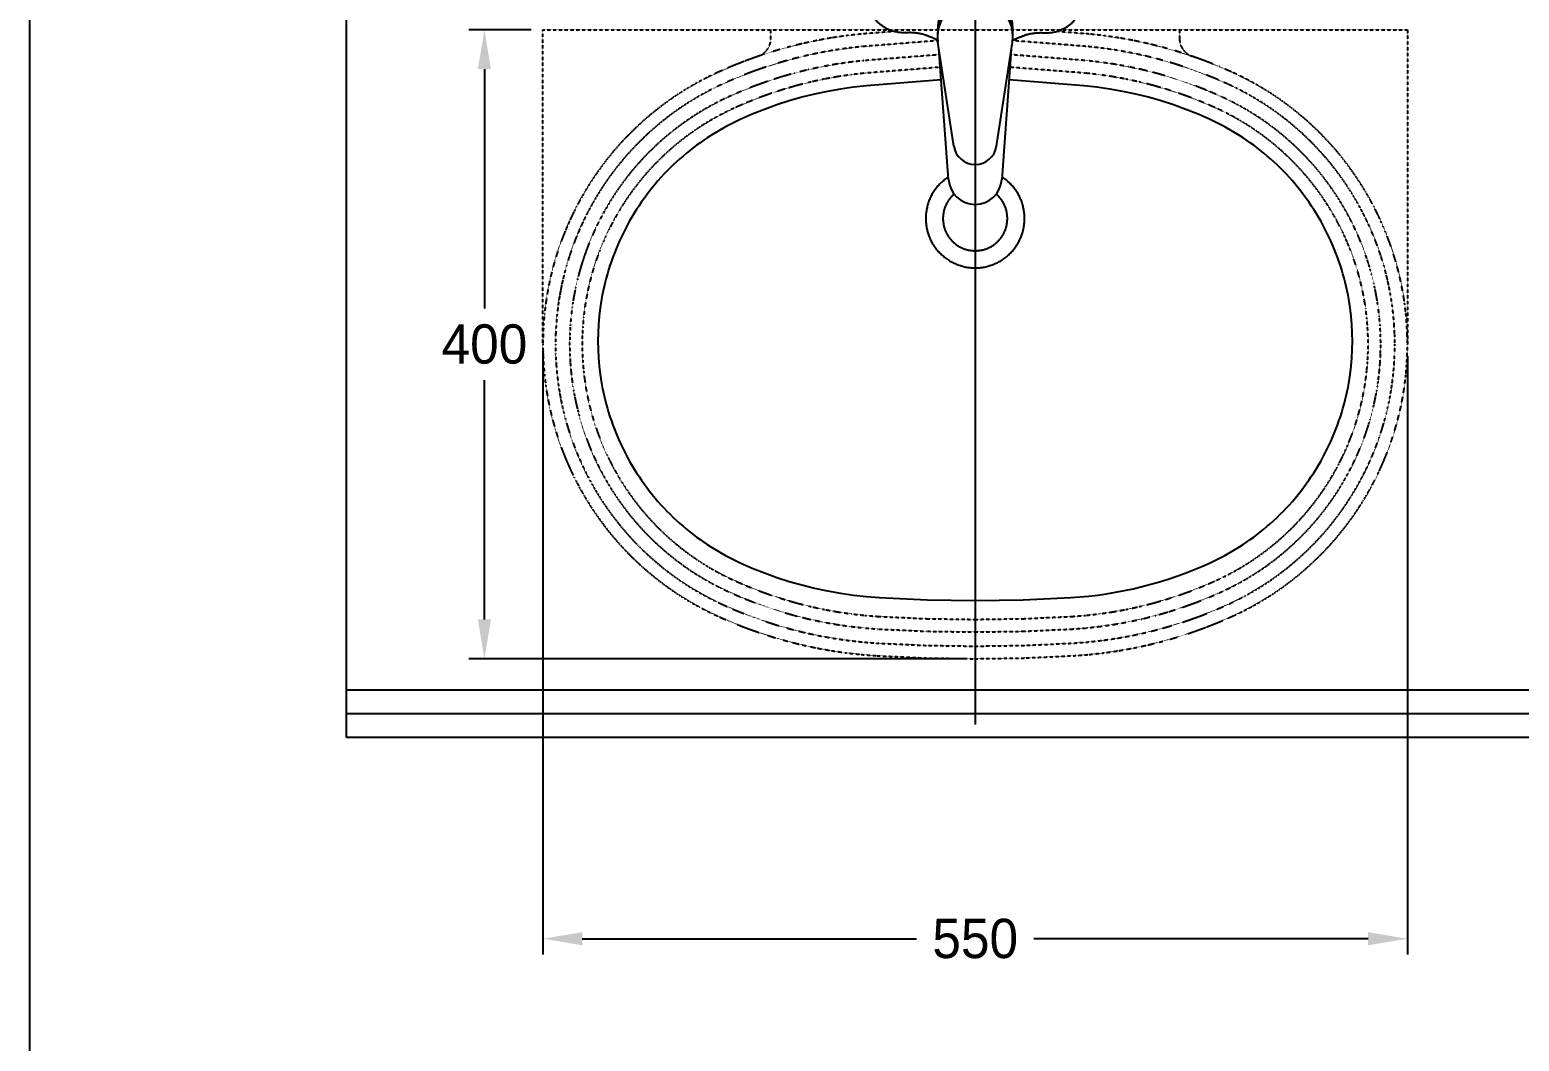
# Model space of a CAD drawing. Header units: millimetres. Extents: x 0 to 4460, y -80 to 3036.
# Drawn here: x 2300 to 3248, y 1160 to 1803 of the extents above; entities that cross this region are included whole.
import ezdxf
from ezdxf.lldxf.tags import DXFTag

# ---------------------------------------------------------------- set-up
doc = ezdxf.new("R2010")
doc.units = ezdxf.units.MM
doc.header["$LTSCALE"] = 0.5
doc.header["$MEASUREMENT"] = 0
doc.linetypes.add('DASHED2', pattern=[0.375, 0.25, -0.125])
for name, color, linetype in [('내부선 및 부속', 4, 'Continuous'), ('도각라인', 7, 'Continuous'), ('외형선', 3, 'Continuous'), ('점선', 6, 'DASHED2'), ('중심선', 1, 'DASHED'), ('치수선', 7, 'Continuous')]:
    doc.layers.add(name, color=color, linetype=linetype)
doc.styles.add('____', font='')
doc.styles.get('____').set_extended_font_data('굴림')
tags = doc.linetypes.add('DASHDOT', pattern=[70, 31, -13, 13, -13]).pattern_tags.tags
tags[10:11] = [DXFTag(74, 4), DXFTag(75, 0), DXFTag(340, '0'), DXFTag(46, 0.0), DXFTag(50, 0.0), DXFTag(44, 0.0), DXFTag(45, 0.0)]
tags[8:9] = [DXFTag(74, 4), DXFTag(75, 0), DXFTag(340, '0'), DXFTag(46, 0.0), DXFTag(50, 0.0), DXFTag(44, 0.0), DXFTag(45, 0.0)]
tags[6:7] = [DXFTag(74, 4), DXFTag(75, 0), DXFTag(340, '0'), DXFTag(46, 0.0), DXFTag(50, 0.0), DXFTag(44, 0.0), DXFTag(45, 0.0)]
tags[4:5] = [DXFTag(74, 4), DXFTag(75, 0), DXFTag(340, '0'), DXFTag(46, 0.0), DXFTag(50, 0.0), DXFTag(44, 0.0), DXFTag(45, 0.0)]
tags = doc.linetypes.add('DASHED', pattern=[25.72, 12.86, -12.86]).pattern_tags.tags
tags[6:7] = [DXFTag(74, 4), DXFTag(75, 0), DXFTag(340, '0'), DXFTag(46, 0.0), DXFTag(50, 0.0), DXFTag(44, 0.0), DXFTag(45, 0.0)]
tags[4:5] = [DXFTag(74, 4), DXFTag(75, 0), DXFTag(340, '0'), DXFTag(46, 0.0), DXFTag(50, 0.0), DXFTag(44, 0.0), DXFTag(45, 0.0)]
doc.dimstyles.new('MSADIM', dxfattribs={"dimtxt": 35, "dimasz": 25, "dimexe": 10, "dimexo": 7.5, "dimgap": 0.09, "dimtad": 0, "dimtoh": 1, "dimdec": 0, "dimzin": 1, "dimdsep": 46, "dimtxsty": '____', "dimcen": 11.25, "dimadec": 0, "dimazin": 0, "dimtfac": 1, "dimtdec": 4, "dimtix": 1, "dimtmove": 0, "dimatfit": 3, "dimfxl": 1, "dimtolj": 1, "dimtzin": 1, "dimarcsym": 0})

# ---------------------------------------------------------------- blocks, each defined once
blk = doc.blocks.new('*D27')
at = {"layer": '치수선', "color": 0, "linetype": 'Continuous', "lineweight": -2, "transparency": 16777216}
for p, q in [((2626.47, 1599), (2626.47, 1215.22)), ((3176.42, 1595.78), (3176.42, 1215.22)), ((2651.47, 1225.22), (2864.08, 1225.22)), ((3151.42, 1225.22), (2938.81, 1225.22))]:
    blk.add_line(p, q, dxfattribs=at)
at = {"layer": '치수선', "color": 0, "linetype": 'Continuous', "transparency": 16777216}
for points in [[(2651.47, 1229.38), (2651.47, 1221.05), (2626.47, 1225.22)], [(3151.42, 1229.38), (3151.42, 1221.05), (3176.42, 1225.22)]]:
    blk.add_solid(points, dxfattribs=at)
at = {"layer": '치수선', "color": 0, "linetype": 'Continuous', "transparency": 16777216, "insert": (2901.45, 1225.22), "char_height": 25, "attachment_point": 5, "style": '____'}
blk.add_mtext('\\A1;550', dxfattribs=at)
blk = doc.blocks.new('*D28')
at = {"layer": '치수선', "color": 0, "linetype": 'Continuous', "lineweight": -2, "transparency": 16777216}
for p, q in [((2618.92, 1803.28), (2579.22, 1803.28)), ((2589.22, 1778.28), (2589.22, 1626.11)), ((2589.22, 1428.28), (2589.22, 1580.44)), ((2893.92, 1403.28), (2579.22, 1403.28))]:
    blk.add_line(p, q, dxfattribs=at)
at = {"layer": '치수선', "color": 0, "linetype": 'Continuous', "transparency": 16777216}
for points in [[(2585.05, 1778.28), (2593.39, 1778.28), (2589.22, 1803.28)], [(2585.05, 1428.28), (2593.39, 1428.28), (2589.22, 1403.28)]]:
    blk.add_solid(points, dxfattribs=at)
at = {"layer": '치수선', "color": 0, "linetype": 'Continuous', "transparency": 16777216, "insert": (2589.22, 1603.28), "char_height": 25, "attachment_point": 5, "style": '____'}
blk.add_mtext('\\A1;400', dxfattribs=at)

msp = doc.modelspace()

# ---------------------------------------------------------------- linework, layer by layer
at = {"layer": '내부선 및 부속', "linetype": 'Continuous'}
for points in [[(2887.83, 1729.37), (2877.75, 1795.33)], [(2884.5, 1708.13), (2878.35, 1791.4)], [(2915.01, 1729.37), (2925.08, 1795.33)], [(2924.38, 1790.69), (2918.33, 1708.13)], [(2884.39, 1709.7), (2884.34, 1709.67), (2883.74, 1709.27), (2883.15, 1708.86), (2882.57, 1708.44), (2881.99, 1707.99), (2881.43, 1707.54), (2880.87, 1707.07), (2880.32, 1706.58), (2879.78, 1706.08), (2879.25, 1705.57), (2878.74, 1705.04), (2878.23, 1704.5), (2877.74, 1703.95), (2877.26, 1703.39), (2876.79, 1702.81), (2876.33, 1702.23), (2875.89, 1701.63), (2875.47, 1701.02), (2875.05, 1700.4), (2874.66, 1699.77), (2874.27, 1699.13), (2873.91, 1698.49), (2873.56, 1697.84), (2873.22, 1697.18), (2872.9, 1696.51), (2872.6, 1695.84), (2872.31, 1695.16), (2872.04, 1694.47), (2871.79, 1693.79), (2871.55, 1693.1), (2871.34, 1692.4), (2871.13, 1691.71), (2870.95, 1691.01), (2870.78, 1690.31), (2870.63, 1689.61), (2870.49, 1688.91), (2870.37, 1688.21), (2870.27, 1687.51), (2870.18, 1686.81), (2870.11, 1686.12), (2870.06, 1685.43), (2870.02, 1684.74), (2869.99, 1684.05), (2869.98, 1683.37), (2869.99, 1682.69), (2870.01, 1682.02), (2870.04, 1681.36), (2870.09, 1680.69), (2870.15, 1680.04), (2870.22, 1679.39), (2870.31, 1678.74), (2870.41, 1678.09), (2870.53, 1677.44), (2870.66, 1676.79), (2870.8, 1676.13), (2870.97, 1675.47), (2871.14, 1674.81), (2871.33, 1674.16), (2871.54, 1673.5), (2871.77, 1672.84), (2872, 1672.18), (2872.26, 1671.53), (2872.53, 1670.88), (2872.82, 1670.23), (2873.12, 1669.58), (2873.44, 1668.94), (2873.78, 1668.31), (2874.13, 1667.67), (2874.49, 1667.05), (2874.88, 1666.43), (2875.28, 1665.82), (2875.69, 1665.21), (2876.12, 1664.62), (2876.56, 1664.03), (2877.02, 1663.45), (2877.49, 1662.88), (2877.98, 1662.33), (2878.48, 1661.78), (2878.99, 1661.24), (2879.52, 1660.72), (2880.06, 1660.21), (2880.61, 1659.71), (2881.18, 1659.23), (2881.75, 1658.75), (2882.33, 1658.3), (2882.93, 1657.85), (2883.53, 1657.42), (2884.15, 1657.01), (2884.77, 1656.61), (2885.4, 1656.23), (2886.04, 1655.86), (2886.68, 1655.51), (2887.33, 1655.17), (2887.99, 1654.85), (2888.65, 1654.55), (2889.32, 1654.26), (2889.99, 1653.99), (2890.66, 1653.74), (2891.34, 1653.5), (2892.01, 1653.28), (2892.69, 1653.08), (2893.37, 1652.89), (2894.06, 1652.71), (2894.74, 1652.56), (2895.42, 1652.42), (2896.09, 1652.29), (2896.77, 1652.19), (2897.45, 1652.09), (2898.12, 1652.01), (2898.79, 1651.95), (2899.46, 1651.9), (2900.12, 1651.87), (2900.77, 1651.85), (2901.43, 1651.84), (2902.08, 1651.85), (2902.74, 1651.87), (2903.4, 1651.9), (2904.07, 1651.95), (2904.74, 1652.02), (2905.41, 1652.09), (2906.08, 1652.19), (2906.76, 1652.3), (2907.44, 1652.42), (2908.12, 1652.56), (2908.8, 1652.72), (2909.48, 1652.89), (2910.16, 1653.08), (2910.84, 1653.29), (2911.52, 1653.51), (2912.19, 1653.74), (2912.87, 1654), (2913.54, 1654.27), (2914.2, 1654.56), (2914.86, 1654.86), (2915.52, 1655.18), (2916.17, 1655.52), (2916.81, 1655.87), (2917.45, 1656.24), (2918.08, 1656.62), (2918.7, 1657.02), (2919.32, 1657.43), (2919.92, 1657.86), (2920.52, 1658.31), (2921.1, 1658.77), (2921.68, 1659.24), (2922.24, 1659.72), (2922.79, 1660.22), (2923.33, 1660.73), (2923.86, 1661.26), (2924.37, 1661.79), (2924.87, 1662.34), (2925.36, 1662.9), (2925.83, 1663.47), (2926.29, 1664.05), (2926.73, 1664.63), (2927.16, 1665.23), (2927.57, 1665.83), (2927.97, 1666.45), (2928.35, 1667.07), (2928.72, 1667.69), (2929.07, 1668.32), (2929.4, 1668.96), (2929.72, 1669.6), (2930.03, 1670.25), (2930.31, 1670.89), (2930.58, 1671.55), (2930.84, 1672.2), (2931.08, 1672.86), (2931.3, 1673.52), (2931.51, 1674.17), (2931.7, 1674.83), (2931.88, 1675.49), (2932.04, 1676.15), (2932.18, 1676.8), (2932.31, 1677.46), (2932.43, 1678.11), (2932.53, 1678.76), (2932.62, 1679.41), (2932.69, 1680.06), (2932.75, 1680.71), (2932.8, 1681.37), (2932.83, 1682.04), (2932.85, 1682.71), (2932.85, 1683.39), (2932.84, 1684.07), (2932.82, 1684.76), (2932.78, 1685.45), (2932.72, 1686.14), (2932.65, 1686.83), (2932.57, 1687.53), (2932.46, 1688.23), (2932.34, 1688.93), (2932.21, 1689.63), (2932.05, 1690.33), (2931.88, 1691.03), (2931.7, 1691.73), (2931.5, 1692.42), (2931.28, 1693.11), (2931.04, 1693.81), (2930.79, 1694.49), (2930.52, 1695.18), (2930.23, 1695.85), (2929.93, 1696.53), (2929.61, 1697.19), (2929.27, 1697.85), (2928.92, 1698.51), (2928.55, 1699.15), (2928.17, 1699.79), (2927.77, 1700.42), (2927.36, 1701.03), (2926.93, 1701.64), (2926.49, 1702.24), (2926.04, 1702.83), (2925.57, 1703.4), (2925.09, 1703.97), (2924.59, 1704.52), (2924.09, 1705.06), (2923.57, 1705.58), (2923.04, 1706.1), (2922.5, 1706.6), (2921.95, 1707.08), (2921.39, 1707.55), (2920.83, 1708.01), (2920.25, 1708.45), (2919.67, 1708.87), (2919.08, 1709.28), (2918.48, 1709.68), (2918.45, 1709.7)], [(2888.02, 1698.79), (2887.69, 1698.5), (2887.3, 1698.14), (2886.92, 1697.77), (2886.55, 1697.39), (2886.19, 1697), (2885.84, 1696.6), (2885.5, 1696.2), (2885.17, 1695.78), (2884.86, 1695.36), (2884.55, 1694.93), (2884.26, 1694.49), (2883.98, 1694.05), (2883.71, 1693.6), (2883.45, 1693.15), (2883.21, 1692.69), (2882.98, 1692.23), (2882.76, 1691.76), (2882.55, 1691.29), (2882.36, 1690.82), (2882.18, 1690.35), (2882.01, 1689.87), (2881.85, 1689.4), (2881.71, 1688.92), (2881.58, 1688.44), (2881.46, 1687.96), (2881.35, 1687.48), (2881.26, 1687.01), (2881.18, 1686.53), (2881.11, 1686.06), (2881.05, 1685.59), (2881, 1685.12), (2880.96, 1684.65), (2880.94, 1684.19), (2880.92, 1683.73), (2880.92, 1683.28), (2880.92, 1682.82), (2880.94, 1682.36), (2880.96, 1681.9), (2881, 1681.43), (2881.05, 1680.97), (2881.11, 1680.5), (2881.18, 1680.02), (2881.26, 1679.55), (2881.35, 1679.07), (2881.46, 1678.59), (2881.58, 1678.11), (2881.71, 1677.64), (2881.85, 1677.16), (2882.01, 1676.68), (2882.18, 1676.21), (2882.36, 1675.73), (2882.55, 1675.26), (2882.76, 1674.79), (2882.98, 1674.32), (2883.21, 1673.86), (2883.45, 1673.4), (2883.71, 1672.95), (2883.98, 1672.5), (2884.26, 1672.06), (2884.55, 1671.62), (2884.86, 1671.19), (2885.17, 1670.77), (2885.5, 1670.36), (2885.84, 1669.95), (2886.19, 1669.55), (2886.55, 1669.16), (2886.92, 1668.78), (2887.3, 1668.41), (2887.69, 1668.05), (2888.09, 1667.7), (2888.5, 1667.36), (2888.91, 1667.03), (2889.33, 1666.72), (2889.76, 1666.41), (2890.2, 1666.12), (2890.64, 1665.84), (2891.09, 1665.57), (2891.54, 1665.31), (2892, 1665.07), (2892.47, 1664.84), (2892.93, 1664.62), (2893.4, 1664.41), (2893.87, 1664.22), (2894.35, 1664.04), (2894.82, 1663.87), (2895.3, 1663.71), (2895.78, 1663.57), (2896.26, 1663.44), (2896.73, 1663.32), (2897.21, 1663.21), (2897.69, 1663.12), (2898.16, 1663.04), (2898.64, 1662.97), (2899.11, 1662.91), (2899.58, 1662.86), (2900.04, 1662.82), (2900.5, 1662.8), (2900.96, 1662.78), (2901.42, 1662.78), (2901.87, 1662.78), (2902.33, 1662.8), (2902.79, 1662.82), (2903.26, 1662.86), (2903.73, 1662.91), (2904.2, 1662.97), (2904.67, 1663.04), (2905.15, 1663.12), (2905.63, 1663.21), (2906.1, 1663.32), (2906.58, 1663.44), (2907.06, 1663.57), (2907.54, 1663.71), (2908.01, 1663.87), (2908.49, 1664.04), (2908.96, 1664.22), (2909.44, 1664.41), (2909.91, 1664.62), (2910.37, 1664.84), (2910.83, 1665.07), (2911.29, 1665.31), (2911.75, 1665.57), (2912.19, 1665.84), (2912.64, 1666.12), (2913.07, 1666.41), (2913.5, 1666.72), (2913.92, 1667.03), (2914.34, 1667.36), (2914.75, 1667.7), (2915.14, 1668.05), (2915.53, 1668.41), (2915.91, 1668.78), (2916.28, 1669.16), (2916.64, 1669.55), (2916.99, 1669.95), (2917.33, 1670.36), (2917.66, 1670.77), (2917.98, 1671.19), (2918.28, 1671.62), (2918.58, 1672.06), (2918.86, 1672.5), (2919.13, 1672.95), (2919.38, 1673.4), (2919.63, 1673.86), (2919.86, 1674.32), (2920.08, 1674.79), (2920.29, 1675.26), (2920.48, 1675.73), (2920.66, 1676.21), (2920.83, 1676.68), (2920.98, 1677.16), (2921.13, 1677.64), (2921.26, 1678.11), (2921.38, 1678.59), (2921.48, 1679.07), (2921.58, 1679.55), (2921.66, 1680.02), (2921.73, 1680.5), (2921.79, 1680.97), (2921.84, 1681.43), (2921.87, 1681.9), (2921.9, 1682.36), (2921.91, 1682.82), (2921.92, 1683.28)], [(2921.92, 1683.28), (2921.91, 1683.73), (2921.9, 1684.19), (2921.87, 1684.65), (2921.84, 1685.12), (2921.79, 1685.59), (2921.73, 1686.06), (2921.66, 1686.53), (2921.58, 1687.01), (2921.48, 1687.48), (2921.38, 1687.96), (2921.26, 1688.44), (2921.13, 1688.92), (2920.98, 1689.4), (2920.83, 1689.87), (2920.66, 1690.35), (2920.48, 1690.82), (2920.29, 1691.29), (2920.08, 1691.76), (2919.86, 1692.23), (2919.63, 1692.69), (2919.38, 1693.15), (2919.13, 1693.6), (2918.86, 1694.05), (2918.58, 1694.49), (2918.28, 1694.93), (2917.98, 1695.36), (2917.66, 1695.78), (2917.33, 1696.2), (2916.99, 1696.6), (2916.64, 1697), (2916.28, 1697.39), (2915.91, 1697.77), (2915.53, 1698.14), (2915.14, 1698.5), (2914.82, 1698.79)]]:
    msp.add_lwpolyline(points, dxfattribs=at)
for centre, radius, start, end in [((2901.42, 1804.12), 23.94, 0, 182.99729), ((2901.42, 1801.61), 23.94, 356.8027, 183.1973), ((2901.42, 1798.94), 23.94, 351.31483, 188.68517), ((2901.42, 1731.39), 13.74, 188.46154, 351.53846), ((2901.42, 1709.16), 16.95, 183.48996, 356.51004)]:
    msp.add_arc(centre, radius, start, end, dxfattribs=at)
for points in [[(2856.45, 1801.45), (2841.82, 1800.83), (2834.41, 1814.66), (2831.37, 1819.4), (2831.45, 1825.67)], [(2946.39, 1801.45), (2961.02, 1800.83), (2968.43, 1814.66), (2971.47, 1819.4), (2971.39, 1825.67)]]:
    msp.add_rational_spline(points, [1, 0.775275130784, 0.895394481921, 0.931831650403, 1], degree=2, knots=[0, 0, 0, 30.130179, 30.130179, 39.269908, 39.269908, 39.269908], dxfattribs=at)
for points in [[(2858.72, 1801.45), (2857.58, 1801.45), (2856.45, 1801.45)], [(2944.12, 1801.45), (2945.25, 1801.45), (2946.39, 1801.45)]]:
    msp.add_open_spline(points, degree=2, dxfattribs=at)
for points, weights in [([(2870.32, 1799.7), (2864.83, 1801.68), (2858.72, 1801.45)], [1, 0.933773440227, 1]), ([(2932.51, 1799.7), (2938.01, 1801.68), (2944.12, 1801.45)], [1, 0.933773440227, 1]), ([(2877.59, 1796.6), (2875.53, 1797.78), (2870.32, 1799.7)], [1, 0.958237368704, 1]), ([(2925.24, 1796.6), (2927.31, 1797.78), (2932.51, 1799.7)], [1, 0.958237368704, 1])]:
    msp.add_rational_spline(points, weights, degree=2, dxfattribs=at)
at = {"layer": '도각라인', "color": 7}
msp.add_line((2300, 0), (2300, 3036), dxfattribs=at)
at = {"layer": '외형선', "linetype": 'Continuous'}
for points in [[(2501.42, 1353.28), (2501.42, 1943.28)], [(2879.82, 1771.48), (2832.22, 1767.75), (2823.93, 1766.82), (2815.67, 1765.62), (2807.46, 1764.13), (2799.3, 1762.38), (2791.2, 1760.36), (2783.18, 1758.06), (2775.23, 1755.5), (2767.38, 1752.67), (2759.62, 1749.59), (2751.98, 1746.25)], [(3050.86, 1746.25), (3043.21, 1749.59), (3035.46, 1752.67), (3027.6, 1755.5), (3019.66, 1758.06), (3011.64, 1760.36), (3003.54, 1762.38), (2995.38, 1764.13), (2987.17, 1765.62), (2978.91, 1766.82), (2970.61, 1767.75), (2922.97, 1771.49)], [(2751.98, 1746.25), (2747.23, 1743.98), (2742.52, 1741.53), (2737.85, 1738.89), (2733.24, 1736.07), (2730.96, 1734.59), (2728.7, 1733.07), (2726.46, 1731.5), (2724.24, 1729.89), (2722.04, 1728.23), (2719.86, 1726.53), (2717.71, 1724.78), (2715.58, 1722.99), (2713.48, 1721.16), (2711.41, 1719.28), (2709.36, 1717.37), (2707.35, 1715.41), (2705.37, 1713.41), (2703.43, 1711.38), (2701.51, 1709.3), (2699.63, 1707.19), (2697.79, 1705.04), (2695.99, 1702.86), (2694.22, 1700.64), (2692.5, 1698.38), (2690.81, 1696.1), (2689.17, 1693.78), (2687.57, 1691.43), (2686.01, 1689.05), (2684.49, 1686.65), (2683.02, 1684.21), (2681.6, 1681.75), (2680.22, 1679.27), (2678.89, 1676.76), (2677.6, 1674.23), (2676.37, 1671.69), (2675.18, 1669.12), (2674.04, 1666.53), (2672.94, 1663.93), (2671.9, 1661.31), (2670.91, 1658.68), (2669.97, 1656.04), (2669.07, 1653.38), (2668.23, 1650.72), (2667.44, 1648.05), (2666.69, 1645.37), (2666, 1642.68), (2665.36, 1640), (2664.76, 1637.31), (2664.22, 1634.61), (2663.73, 1631.92), (2663.28, 1629.23), (2662.88, 1626.54), (2662.24, 1621.18), (2661.78, 1615.84), (2661.51, 1610.54), (2661.42, 1605.28), (2661.51, 1600.02), (2661.78, 1594.71), (2662.24, 1589.37), (2662.88, 1584.01), (2663.28, 1581.32), (2663.73, 1578.63), (2664.22, 1575.94), (2664.76, 1573.25), (2665.36, 1570.56), (2666, 1567.87), (2666.69, 1565.18), (2667.44, 1562.51), (2668.23, 1559.83), (2669.07, 1557.17), (2669.97, 1554.52), (2670.91, 1551.87), (2671.9, 1549.24), (2672.94, 1546.62), (2674.04, 1544.02), (2675.18, 1541.44), (2676.37, 1538.87), (2677.6, 1536.32), (2678.89, 1533.79), (2680.22, 1531.28), (2681.6, 1528.8), (2683.02, 1526.34), (2684.49, 1523.91), (2686.01, 1521.5), (2687.57, 1519.12), (2689.17, 1516.77), (2690.81, 1514.46), (2692.5, 1512.17), (2694.22, 1509.92), (2695.99, 1507.7), (2697.79, 1505.51), (2699.63, 1503.36), (2701.51, 1501.25), (2703.43, 1499.18), (2705.37, 1497.14), (2707.35, 1495.14), (2709.36, 1493.19), (2711.41, 1491.27), (2713.48, 1489.4), (2715.58, 1487.56), (2717.71, 1485.77), (2719.86, 1484.03), (2722.04, 1482.33), (2724.24, 1480.67), (2726.46, 1479.05), (2728.7, 1477.48), (2730.96, 1475.96), (2733.24, 1474.48), (2737.85, 1471.66), (2742.52, 1469.03), (2747.23, 1466.58), (2751.98, 1464.31)], [(3050.86, 1464.31), (3055.61, 1466.58), (3060.32, 1469.03), (3064.98, 1471.66), (3069.59, 1474.48), (3071.87, 1475.96), (3074.13, 1477.48), (3076.38, 1479.05), (3078.6, 1480.67), (3080.8, 1482.33), (3082.98, 1484.03), (3085.13, 1485.77), (3087.26, 1487.56), (3089.36, 1489.4), (3091.43, 1491.27), (3093.47, 1493.19), (3095.48, 1495.14), (3097.46, 1497.14), (3099.41, 1499.18), (3101.32, 1501.25), (3103.2, 1503.36), (3105.04, 1505.51), (3106.85, 1507.7), (3108.61, 1509.92), (3110.34, 1512.17), (3112.02, 1514.46), (3113.67, 1516.77), (3115.27, 1519.12), (3116.83, 1521.5), (3118.34, 1523.91), (3119.81, 1526.34), (3121.24, 1528.8), (3122.62, 1531.28), (3123.95, 1533.79), (3125.23, 1536.32), (3126.47, 1538.87), (3127.66, 1541.44), (3128.8, 1544.02), (3129.89, 1546.62), (3130.93, 1549.24), (3131.93, 1551.87), (3132.87, 1554.52), (3133.76, 1557.17), (3134.61, 1559.83), (3135.4, 1562.51), (3136.14, 1565.18), (3136.84, 1567.87), (3137.48, 1570.56), (3138.07, 1573.25), (3138.62, 1575.94), (3139.11, 1578.63), (3139.56, 1581.32), (3139.95, 1584.01), (3140.6, 1589.37), (3141.06, 1594.71), (3141.33, 1600.02), (3141.42, 1605.28), (3141.33, 1610.54), (3141.06, 1615.84), (3140.6, 1621.18), (3139.95, 1626.54), (3139.56, 1629.23), (3139.11, 1631.92), (3138.62, 1634.61), (3138.07, 1637.31), (3137.48, 1640), (3136.84, 1642.68), (3136.14, 1645.37), (3135.4, 1648.05), (3134.61, 1650.72), (3133.76, 1653.38), (3132.87, 1656.04), (3131.93, 1658.68), (3130.93, 1661.31), (3129.89, 1663.93), (3128.8, 1666.53), (3127.66, 1669.12), (3126.47, 1671.69), (3125.23, 1674.23), (3123.95, 1676.76), (3122.62, 1679.27), (3121.24, 1681.75), (3119.81, 1684.21), (3118.34, 1686.65), (3116.83, 1689.05), (3115.27, 1691.43), (3113.67, 1693.78), (3112.02, 1696.1), (3110.34, 1698.38), (3108.61, 1700.64), (3106.85, 1702.86), (3105.04, 1705.04), (3103.2, 1707.19), (3101.32, 1709.3), (3099.41, 1711.38), (3097.46, 1713.41), (3095.48, 1715.41), (3093.47, 1717.37), (3091.43, 1719.28), (3089.36, 1721.16), (3087.26, 1722.99), (3085.13, 1724.78), (3082.98, 1726.53), (3080.8, 1728.23), (3078.6, 1729.89), (3076.38, 1731.5), (3074.13, 1733.07), (3071.87, 1734.59), (3069.59, 1736.07), (3064.98, 1738.89), (3060.32, 1741.53), (3055.61, 1743.98), (3050.86, 1746.25)], [(2751.98, 1464.31), (2759.62, 1460.97), (2767.38, 1457.88), (2775.23, 1455.05), (2783.18, 1452.49), (2791.2, 1450.2), (2799.3, 1448.17), (2807.46, 1446.42), (2815.67, 1444.94), (2823.93, 1443.73), (2832.22, 1442.8), (2840.54, 1442.15)], [(2962.29, 1442.15), (2967.99, 1442.57), (2973.69, 1443.11), (2979.38, 1443.79), (2985.06, 1444.6), (2990.73, 1445.54), (2996.37, 1446.62), (3002, 1447.82), (3007.6, 1449.15), (3013.16, 1450.61), (3018.69, 1452.2), (3024.18, 1453.91), (3029.62, 1455.75), (3035.02, 1457.71), (3040.36, 1459.79), (3045.64, 1461.99), (3050.86, 1464.31)], [(2840.54, 1442.15), (2870.97, 1440.75), (2901.42, 1440.28), (2931.87, 1440.75), (2962.29, 1442.15)], [(4051.42, 1383.28), (2501.42, 1383.28)], [(4051.42, 1368.28), (2501.42, 1368.28)], [(4051.42, 1353.28), (2501.42, 1353.28)]]:
    msp.add_lwpolyline(points, dxfattribs=at)
at = {"layer": '점선'}
for points in [[(2626.42, 1603.28), (2626.42, 1803.28)], [(2626.42, 1803.28), (3176.42, 1803.28)], [(2849.78, 1802.23), (2828.9, 1800.59), (2819.45, 1799.53), (2810.03, 1798.16), (2800.67, 1796.47), (2791.37, 1794.47), (2782.14, 1792.16), (2772.99, 1789.55), (2763.94, 1786.63), (2754.98, 1783.41), (2746.14, 1779.89), (2737.43, 1776.08)], [(2771.42, 1797.76), (2771.42, 1803.28)], [(3065.41, 1776.08), (3056.69, 1779.89), (3047.85, 1783.41), (3038.9, 1786.63), (3029.84, 1789.55), (3020.7, 1792.16), (3011.47, 1794.47), (3002.17, 1796.47), (2992.8, 1798.16), (2983.39, 1799.53), (2973.93, 1800.59), (2953.06, 1802.23)], [(3031.42, 1803.28), (3031.42, 1797.76)], [(3176.42, 1803.28), (3176.42, 1603.28)], [(2877.61, 1796.39), (2829.66, 1792.63), (2820.47, 1791.6), (2811.32, 1790.26), (2802.22, 1788.62), (2793.18, 1786.68), (2784.21, 1784.43), (2775.32, 1781.89), (2766.52, 1779.05), (2757.82, 1775.92), (2749.22, 1772.51), (2740.75, 1768.8)], [(2763.32, 1786.41), (2763.52, 1786.49), (2763.73, 1786.56), (2763.93, 1786.65), (2764.14, 1786.73), (2764.34, 1786.82), (2764.55, 1786.91), (2764.75, 1787.01), (2764.95, 1787.12), (2765.15, 1787.22), (2765.35, 1787.33), (2765.55, 1787.45), (2765.75, 1787.57), (2765.94, 1787.69), (2766.14, 1787.82), (2766.33, 1787.95), (2766.52, 1788.09), (2766.71, 1788.23), (2766.89, 1788.38), (2767.08, 1788.52), (2767.26, 1788.68), (2767.43, 1788.83), (2767.61, 1788.99), (2767.78, 1789.16), (2767.95, 1789.33), (2768.12, 1789.5), (2768.28, 1789.67), (2768.44, 1789.85), (2768.6, 1790.03), (2768.75, 1790.22), (2768.9, 1790.41), (2769.04, 1790.6), (2769.19, 1790.79), (2769.32, 1790.99), (2769.46, 1791.19), (2769.59, 1791.39), (2769.71, 1791.59), (2769.83, 1791.8), (2769.95, 1792.01), (2770.06, 1792.22), (2770.17, 1792.43), (2770.27, 1792.65), (2770.37, 1792.87), (2770.47, 1793.08), (2770.56, 1793.3), (2770.64, 1793.52), (2770.73, 1793.74), (2770.8, 1793.97), (2770.87, 1794.19), (2770.94, 1794.41), (2771, 1794.64), (2771.06, 1794.86), (2771.12, 1795.09), (2771.17, 1795.31), (2771.21, 1795.54), (2771.25, 1795.76), (2771.29, 1795.99), (2771.32, 1796.21), (2771.34, 1796.44), (2771.37, 1796.66), (2771.39, 1796.88), (2771.4, 1797.1), (2771.41, 1797.33), (2771.42, 1797.54), (2771.42, 1797.76)], [(3062.09, 1768.8), (3053.61, 1772.51), (3045.02, 1775.92), (3036.32, 1779.05), (3027.52, 1781.89), (3018.63, 1784.43), (3009.66, 1786.68), (3000.61, 1788.62), (2991.51, 1790.26), (2982.36, 1791.6), (2973.17, 1792.63), (2925.22, 1796.39)], [(3031.42, 1797.76), (3031.42, 1797.54), (3031.43, 1797.33), (3031.44, 1797.1), (3031.45, 1796.88), (3031.47, 1796.66), (3031.49, 1796.44), (3031.52, 1796.21), (3031.55, 1795.99), (3031.59, 1795.76), (3031.63, 1795.54), (3031.67, 1795.31), (3031.72, 1795.09), (3031.77, 1794.86), (3031.83, 1794.64), (3031.9, 1794.41), (3031.96, 1794.19), (3032.03, 1793.97), (3032.11, 1793.74), (3032.19, 1793.52), (3032.28, 1793.3), (3032.37, 1793.08), (3032.46, 1792.87), (3032.56, 1792.65), (3032.67, 1792.43), (3032.77, 1792.22), (3032.89, 1792.01), (3033, 1791.8), (3033.13, 1791.59), (3033.25, 1791.39), (3033.38, 1791.19), (3033.51, 1790.99), (3033.65, 1790.79), (3033.79, 1790.6), (3033.94, 1790.41), (3034.09, 1790.22), (3034.24, 1790.03), (3034.4, 1789.85), (3034.56, 1789.67), (3034.72, 1789.5), (3034.89, 1789.33), (3035.05, 1789.16), (3035.23, 1788.99), (3035.4, 1788.83), (3035.58, 1788.68), (3035.76, 1788.52), (3035.94, 1788.38), (3036.13, 1788.23), (3036.32, 1788.09), (3036.51, 1787.95), (3036.7, 1787.82), (3036.89, 1787.69), (3037.09, 1787.57), (3037.28, 1787.45), (3037.48, 1787.33), (3037.68, 1787.22), (3037.88, 1787.12), (3038.09, 1787.01), (3038.29, 1786.91), (3038.49, 1786.82), (3038.7, 1786.73), (3038.9, 1786.65), (3039.11, 1786.56), (3039.31, 1786.49), (3039.52, 1786.41)], [(2878.64, 1787.44), (2830.52, 1783.67), (2821.62, 1782.67), (2812.77, 1781.38), (2803.97, 1779.79), (2795.22, 1777.91), (2786.54, 1775.74), (2777.94, 1773.28), (2769.42, 1770.54), (2761, 1767.51), (2752.69, 1764.2), (2744.49, 1760.62)], [(3058.34, 1760.62), (3050.15, 1764.2), (3041.83, 1767.51), (3033.41, 1770.54), (3024.9, 1773.28), (3016.3, 1775.74), (3007.62, 1777.91), (2998.87, 1779.79), (2990.07, 1781.38), (2981.21, 1782.67), (2972.32, 1783.67), (2924.14, 1787.45)], [(2737.43, 1776.08), (2731.61, 1773.3), (2725.83, 1770.29), (2720.11, 1767.06), (2714.46, 1763.61), (2711.67, 1761.79), (2708.9, 1759.93), (2706.15, 1758), (2703.42, 1756.02), (2700.72, 1753.99), (2698.06, 1751.91), (2695.42, 1749.76), (2692.81, 1747.57), (2690.23, 1745.33), (2687.69, 1743.03), (2685.19, 1740.68), (2682.72, 1738.28), (2680.3, 1735.83), (2677.91, 1733.34), (2675.57, 1730.79), (2673.26, 1728.2), (2671.01, 1725.57), (2668.8, 1722.89), (2666.63, 1720.17), (2664.52, 1717.41), (2662.45, 1714.6), (2660.44, 1711.76), (2658.47, 1708.88), (2656.56, 1705.97), (2654.7, 1703.02), (2652.9, 1700.04), (2651.16, 1697.02), (2649.47, 1693.98), (2647.83, 1690.91), (2646.26, 1687.81), (2644.74, 1684.68), (2643.28, 1681.53), (2641.88, 1678.36), (2640.55, 1675.17), (2639.27, 1671.97), (2638.05, 1668.74), (2636.9, 1665.5), (2635.8, 1662.25), (2634.77, 1658.98), (2633.8, 1655.71), (2632.88, 1652.42), (2632.03, 1649.13), (2631.25, 1645.84), (2630.52, 1642.54), (2629.85, 1639.24), (2629.25, 1635.94), (2628.7, 1632.64), (2628.22, 1629.35), (2627.42, 1622.77), (2626.86, 1616.23), (2626.53, 1609.73), (2626.42, 1603.28), (2626.53, 1596.83), (2626.86, 1590.33), (2627.42, 1583.78), (2628.22, 1577.21), (2628.7, 1573.91), (2629.25, 1570.61), (2629.85, 1567.31), (2630.52, 1564.02), (2631.25, 1560.72), (2632.03, 1557.42), (2632.88, 1554.13), (2633.8, 1550.85), (2634.77, 1547.57), (2635.8, 1544.31), (2636.9, 1541.05), (2638.05, 1537.81), (2639.27, 1534.59), (2640.55, 1531.38), (2641.88, 1528.19), (2643.28, 1525.02), (2644.74, 1521.87), (2646.26, 1518.75), (2647.83, 1515.65), (2649.47, 1512.58), (2651.16, 1509.53), (2652.9, 1506.52), (2654.7, 1503.53), (2656.56, 1500.58), (2658.47, 1497.67), (2660.44, 1494.79), (2662.45, 1491.95), (2664.52, 1489.15), (2666.63, 1486.38), (2668.8, 1483.66), (2671.01, 1480.98), (2673.26, 1478.35), (2675.57, 1475.76), (2677.91, 1473.22), (2680.3, 1470.72), (2682.72, 1468.27), (2685.19, 1465.87), (2687.69, 1463.53), (2690.23, 1461.23), (2692.81, 1458.98), (2695.42, 1456.79), (2698.06, 1454.65), (2700.72, 1452.56), (2703.42, 1450.53), (2706.15, 1448.55), (2708.9, 1446.63), (2711.67, 1444.76), (2714.46, 1442.95), (2720.11, 1439.49), (2725.83, 1436.26), (2731.61, 1433.26), (2737.43, 1430.48)], [(2879.23, 1779.47), (2831.27, 1775.71), (2822.65, 1774.74), (2814.06, 1773.49), (2805.52, 1771.95), (2797.03, 1770.12), (2788.61, 1768.01), (2780.27, 1765.63), (2772, 1762.96), (2763.84, 1760.03), (2755.77, 1756.82), (2747.82, 1753.34)], [(3055.02, 1753.34), (3047.06, 1756.82), (3039, 1760.03), (3030.83, 1762.96), (3022.57, 1765.63), (3014.23, 1768.01), (3005.81, 1770.12), (2997.32, 1771.95), (2988.78, 1773.49), (2980.19, 1774.74), (2971.56, 1775.71), (2923.55, 1779.47)], [(3065.41, 1430.48), (3071.23, 1433.26), (3077.01, 1436.26), (3082.72, 1439.49), (3088.37, 1442.95), (3091.17, 1444.76), (3093.94, 1446.63), (3096.69, 1448.55), (3099.41, 1450.53), (3102.11, 1452.56), (3104.78, 1454.65), (3107.42, 1456.79), (3110.03, 1458.98), (3112.6, 1461.23), (3115.14, 1463.53), (3117.65, 1465.87), (3120.11, 1468.27), (3122.54, 1470.72), (3124.93, 1473.22), (3127.27, 1475.76), (3129.57, 1478.35), (3131.83, 1480.98), (3134.04, 1483.66), (3136.2, 1486.38), (3138.32, 1489.15), (3140.39, 1491.95), (3142.4, 1494.79), (3144.36, 1497.67), (3146.28, 1500.58), (3148.13, 1503.53), (3149.93, 1506.52), (3151.68, 1509.53), (3153.37, 1512.58), (3155, 1515.65), (3156.58, 1518.75), (3158.1, 1521.87), (3159.55, 1525.02), (3160.95, 1528.19), (3162.29, 1531.38), (3163.57, 1534.59), (3164.78, 1537.81), (3165.94, 1541.05), (3167.04, 1544.31), (3168.07, 1547.57), (3169.04, 1550.85), (3169.95, 1554.13), (3170.8, 1557.42), (3171.59, 1560.72), (3172.32, 1564.02), (3172.98, 1567.31), (3173.59, 1570.61), (3174.14, 1573.91), (3174.62, 1577.21), (3175.42, 1583.78), (3175.98, 1590.33), (3176.31, 1596.83), (3176.42, 1603.28), (3176.31, 1609.73), (3175.98, 1616.23), (3175.42, 1622.77), (3174.62, 1629.35), (3174.14, 1632.64), (3173.59, 1635.94), (3172.98, 1639.24), (3172.32, 1642.54), (3171.59, 1645.84), (3170.8, 1649.13), (3169.95, 1652.42), (3169.04, 1655.71), (3168.07, 1658.98), (3167.04, 1662.25), (3165.94, 1665.5), (3164.78, 1668.74), (3163.57, 1671.97), (3162.29, 1675.17), (3160.95, 1678.36), (3159.55, 1681.53), (3158.1, 1684.68), (3156.58, 1687.81), (3155, 1690.91), (3153.37, 1693.98), (3151.68, 1697.02), (3149.93, 1700.04), (3148.13, 1703.02), (3146.28, 1705.97), (3144.36, 1708.88), (3142.4, 1711.76), (3140.39, 1714.6), (3138.32, 1717.41), (3136.2, 1720.17), (3134.04, 1722.89), (3131.83, 1725.57), (3129.57, 1728.2), (3127.27, 1730.79), (3124.93, 1733.34), (3122.54, 1735.83), (3120.11, 1738.28), (3117.65, 1740.68), (3115.14, 1743.03), (3112.6, 1745.33), (3110.03, 1747.57), (3107.42, 1749.76), (3104.78, 1751.91), (3102.11, 1753.99), (3099.41, 1756.02), (3096.69, 1758), (3093.94, 1759.93), (3091.17, 1761.79), (3088.37, 1763.61), (3082.72, 1767.06), (3077.01, 1770.29), (3071.23, 1773.3), (3065.41, 1776.08)], [(2740.75, 1768.8), (2735.18, 1766.14), (2729.65, 1763.26), (2724.17, 1760.16), (2718.76, 1756.85), (2716.08, 1755.12), (2713.42, 1753.33), (2710.79, 1751.49), (2708.18, 1749.59), (2705.6, 1747.65), (2703.04, 1745.65), (2700.51, 1743.6), (2698.01, 1741.5), (2695.55, 1739.34), (2693.11, 1737.14), (2690.72, 1734.89), (2688.35, 1732.6), (2686.03, 1730.25), (2683.74, 1727.86), (2681.5, 1725.42), (2679.29, 1722.94), (2677.13, 1720.42), (2675.01, 1717.85), (2672.94, 1715.25), (2670.91, 1712.6), (2668.93, 1709.92), (2667, 1707.2), (2665.12, 1704.44), (2663.29, 1701.65), (2661.51, 1698.82), (2659.79, 1695.96), (2658.11, 1693.08), (2656.49, 1690.16), (2654.93, 1687.22), (2653.42, 1684.25), (2651.97, 1681.25), (2650.57, 1678.24), (2649.23, 1675.2), (2647.95, 1672.15), (2646.73, 1669.07), (2645.56, 1665.98), (2644.45, 1662.88), (2643.41, 1659.76), (2642.42, 1656.64), (2641.48, 1653.5), (2640.61, 1650.35), (2639.8, 1647.2), (2639.04, 1644.04), (2638.35, 1640.89), (2637.71, 1637.72), (2637.13, 1634.56), (2636.6, 1631.4), (2636.14, 1628.25), (2635.38, 1621.95), (2634.84, 1615.68), (2634.52, 1609.45), (2634.42, 1603.28), (2634.52, 1597.1), (2634.84, 1590.87), (2635.38, 1584.6), (2636.14, 1578.31), (2636.6, 1575.15), (2637.13, 1571.99), (2637.71, 1568.83), (2638.35, 1565.67), (2639.04, 1562.51), (2639.8, 1559.35), (2640.61, 1556.2), (2641.48, 1553.06), (2642.42, 1549.92), (2643.41, 1546.79), (2644.45, 1543.67), (2645.56, 1540.57), (2646.73, 1537.48), (2647.95, 1534.41), (2649.23, 1531.35), (2650.57, 1528.32), (2651.97, 1525.3), (2653.42, 1522.31), (2654.93, 1519.34), (2656.49, 1516.39), (2658.11, 1513.48), (2659.79, 1510.59), (2661.51, 1507.73), (2663.29, 1504.91), (2665.12, 1502.12), (2667, 1499.36), (2668.93, 1496.64), (2670.91, 1493.95), (2672.94, 1491.31), (2675.01, 1488.7), (2677.13, 1486.13), (2679.29, 1483.61), (2681.5, 1481.13), (2683.74, 1478.69), (2686.03, 1476.3), (2688.35, 1473.96), (2690.72, 1471.66), (2693.11, 1469.41), (2695.55, 1467.21), (2698.01, 1465.06), (2700.51, 1462.96), (2703.04, 1460.91), (2705.6, 1458.91), (2708.18, 1456.96), (2710.79, 1455.07), (2713.42, 1453.22), (2716.08, 1451.43), (2718.76, 1449.7), (2724.17, 1446.39), (2729.65, 1443.29), (2735.18, 1440.42), (2740.75, 1437.75)], [(3062.09, 1437.75), (3067.66, 1440.42), (3073.19, 1443.29), (3078.67, 1446.39), (3084.08, 1449.7), (3086.76, 1451.43), (3089.41, 1453.22), (3092.05, 1455.07), (3094.66, 1456.96), (3097.24, 1458.91), (3099.8, 1460.91), (3102.32, 1462.96), (3104.82, 1465.06), (3107.29, 1467.21), (3109.72, 1469.41), (3112.12, 1471.66), (3114.48, 1473.96), (3116.81, 1476.3), (3119.09, 1478.69), (3121.34, 1481.13), (3123.54, 1483.61), (3125.71, 1486.13), (3127.82, 1488.7), (3129.9, 1491.31), (3131.92, 1493.95), (3133.9, 1496.64), (3135.83, 1499.36), (3137.71, 1502.12), (3139.54, 1504.91), (3141.32, 1507.73), (3143.05, 1510.59), (3144.72, 1513.48), (3146.34, 1516.39), (3147.91, 1519.34), (3149.41, 1522.31), (3150.87, 1525.3), (3152.26, 1528.32), (3153.6, 1531.35), (3154.88, 1534.41), (3156.11, 1537.48), (3157.27, 1540.57), (3158.38, 1543.67), (3159.43, 1546.79), (3160.42, 1549.92), (3161.35, 1553.06), (3162.22, 1556.2), (3163.04, 1559.35), (3163.79, 1562.51), (3164.49, 1565.67), (3165.13, 1568.83), (3165.71, 1571.99), (3166.23, 1575.15), (3166.7, 1578.31), (3167.46, 1584.6), (3167.99, 1590.87), (3168.31, 1597.1), (3168.42, 1603.28), (3168.31, 1609.45), (3167.99, 1615.68), (3167.46, 1621.95), (3166.7, 1628.25), (3166.23, 1631.4), (3165.71, 1634.56), (3165.13, 1637.72), (3164.49, 1640.89), (3163.79, 1644.04), (3163.04, 1647.2), (3162.22, 1650.35), (3161.35, 1653.5), (3160.42, 1656.64), (3159.43, 1659.76), (3158.38, 1662.88), (3157.27, 1665.98), (3156.11, 1669.07), (3154.88, 1672.15), (3153.6, 1675.2), (3152.26, 1678.24), (3150.87, 1681.25), (3149.41, 1684.25), (3147.91, 1687.22), (3146.34, 1690.16), (3144.72, 1693.08), (3143.05, 1695.96), (3141.32, 1698.82), (3139.54, 1701.65), (3137.71, 1704.44), (3135.83, 1707.2), (3133.9, 1709.92), (3131.92, 1712.6), (3129.9, 1715.25), (3127.82, 1717.85), (3125.71, 1720.42), (3123.54, 1722.94), (3121.34, 1725.42), (3119.09, 1727.86), (3116.81, 1730.25), (3114.48, 1732.6), (3112.12, 1734.89), (3109.72, 1737.14), (3107.29, 1739.34), (3104.82, 1741.5), (3102.32, 1743.6), (3099.8, 1745.65), (3097.24, 1747.65), (3094.66, 1749.59), (3092.05, 1751.49), (3089.41, 1753.33), (3086.76, 1755.12), (3084.08, 1756.85), (3078.67, 1760.16), (3073.19, 1763.26), (3067.66, 1766.14), (3062.09, 1768.8)], [(2744.49, 1760.62), (2739.19, 1758.08), (2733.94, 1755.35), (2728.73, 1752.41), (2723.59, 1749.26), (2721.04, 1747.61), (2718.52, 1745.91), (2716.01, 1744.16), (2713.53, 1742.36), (2711.08, 1740.51), (2708.65, 1738.61), (2706.24, 1736.66), (2703.87, 1734.66), (2701.52, 1732.62), (2699.21, 1730.52), (2696.93, 1728.39), (2694.69, 1726.2), (2692.48, 1723.97), (2690.3, 1721.7), (2688.17, 1719.38), (2686.07, 1717.03), (2684.02, 1714.63), (2682, 1712.19), (2680.03, 1709.71), (2678.11, 1707.2), (2676.23, 1704.64), (2674.39, 1702.06), (2672.6, 1699.43), (2670.86, 1696.78), (2669.17, 1694.09), (2667.53, 1691.38), (2665.94, 1688.63), (2664.4, 1685.86), (2662.92, 1683.06), (2661.48, 1680.24), (2660.1, 1677.4), (2658.77, 1674.53), (2657.5, 1671.65), (2656.28, 1668.74), (2655.12, 1665.82), (2654.01, 1662.88), (2652.96, 1659.93), (2651.96, 1656.97), (2651.02, 1654), (2650.13, 1651.01), (2649.31, 1648.02), (2648.53, 1645.03), (2647.81, 1642.03), (2647.15, 1639.03), (2646.55, 1636.02), (2645.99, 1633.02), (2645.5, 1630.01), (2645.05, 1627.01), (2644.33, 1621.03), (2643.82, 1615.07), (2643.52, 1609.15), (2643.42, 1603.28), (2643.52, 1597.41), (2643.82, 1591.49), (2644.33, 1585.53), (2645.05, 1579.54), (2645.5, 1576.54), (2645.99, 1573.54), (2646.55, 1570.53), (2647.15, 1567.53), (2647.81, 1564.52), (2648.53, 1561.52), (2649.31, 1558.53), (2650.13, 1555.54), (2651.02, 1552.56), (2651.96, 1549.58), (2652.96, 1546.62), (2654.01, 1543.67), (2655.12, 1540.73), (2656.28, 1537.81), (2657.5, 1534.91), (2658.77, 1532.02), (2660.1, 1529.16), (2661.48, 1526.31), (2662.92, 1523.49), (2664.4, 1520.69), (2665.94, 1517.92), (2667.53, 1515.17), (2669.17, 1512.46), (2670.86, 1509.77), (2672.6, 1507.12), (2674.39, 1504.5), (2676.23, 1501.91), (2678.11, 1499.36), (2680.03, 1496.84), (2682, 1494.36), (2684.02, 1491.93), (2686.07, 1489.53), (2688.17, 1487.17), (2690.3, 1484.85), (2692.48, 1482.58), (2694.69, 1480.35), (2696.93, 1478.17), (2699.21, 1476.03), (2701.52, 1473.94), (2703.87, 1471.89), (2706.24, 1469.9), (2708.65, 1467.95), (2711.08, 1466.05), (2713.53, 1464.2), (2716.01, 1462.39), (2718.52, 1460.64), (2721.04, 1458.94), (2723.59, 1457.29), (2728.73, 1454.15), (2733.94, 1451.21), (2739.19, 1448.47), (2744.49, 1445.94)], [(2747.82, 1753.34), (2742.77, 1750.93), (2737.75, 1748.32), (2732.78, 1745.51), (2727.88, 1742.51), (2725.45, 1740.94), (2723.04, 1739.31), (2720.66, 1737.64), (2718.29, 1735.93), (2715.95, 1734.16), (2713.63, 1732.35), (2711.34, 1730.49), (2709.07, 1728.59), (2706.84, 1726.63), (2704.63, 1724.64), (2702.46, 1722.6), (2700.32, 1720.52), (2698.21, 1718.39), (2696.14, 1716.22), (2694.1, 1714.02), (2692.1, 1711.77), (2690.14, 1709.48), (2688.22, 1707.15), (2686.34, 1704.79), (2684.5, 1702.39), (2682.71, 1699.96), (2680.96, 1697.49), (2679.25, 1694.99), (2677.59, 1692.46), (2675.98, 1689.9), (2674.42, 1687.3), (2672.9, 1684.69), (2671.43, 1682.04), (2670.01, 1679.38), (2668.65, 1676.68), (2667.33, 1673.97), (2666.06, 1671.24), (2664.85, 1668.48), (2663.69, 1665.71), (2662.58, 1662.93), (2661.52, 1660.13), (2660.52, 1657.31), (2659.57, 1654.49), (2658.67, 1651.65), (2657.82, 1648.81), (2657.03, 1645.96), (2656.3, 1643.1), (2655.61, 1640.24), (2654.98, 1637.37), (2654.4, 1634.51), (2653.87, 1631.64), (2653.4, 1628.78), (2652.98, 1625.92), (2652.29, 1620.21), (2651.8, 1614.52), (2651.51, 1608.88), (2651.42, 1603.28), (2651.51, 1597.68), (2651.8, 1592.03), (2652.29, 1586.35), (2652.98, 1580.64), (2653.4, 1577.78), (2653.87, 1574.91), (2654.4, 1572.05), (2654.98, 1569.18), (2655.61, 1566.32), (2656.3, 1563.46), (2657.03, 1560.6), (2657.82, 1557.75), (2658.67, 1554.9), (2659.57, 1552.07), (2660.52, 1549.24), (2661.52, 1546.43), (2662.58, 1543.63), (2663.69, 1540.84), (2664.85, 1538.07), (2666.06, 1535.32), (2667.33, 1532.58), (2668.65, 1529.87), (2670.01, 1527.18), (2671.43, 1524.51), (2672.9, 1521.87), (2674.42, 1519.25), (2675.98, 1516.66), (2677.59, 1514.1), (2679.25, 1511.57), (2680.96, 1509.07), (2682.71, 1506.6), (2684.5, 1504.16), (2686.34, 1501.76), (2688.22, 1499.4), (2690.14, 1497.08), (2692.1, 1494.79), (2694.1, 1492.54), (2696.14, 1490.33), (2698.21, 1488.16), (2700.32, 1486.04), (2702.46, 1483.95), (2704.63, 1481.91), (2706.84, 1479.92), (2709.07, 1477.97), (2711.34, 1476.06), (2713.63, 1474.2), (2715.95, 1472.39), (2718.29, 1470.63), (2720.66, 1468.91), (2723.04, 1467.24), (2725.45, 1465.62), (2727.88, 1464.04), (2732.78, 1461.04), (2737.75, 1458.24), (2742.77, 1455.63), (2747.82, 1453.21)], [(3055.02, 1453.21), (3060.07, 1455.63), (3065.09, 1458.24), (3070.05, 1461.04), (3074.96, 1464.04), (3077.39, 1465.62), (3079.79, 1467.24), (3082.18, 1468.91), (3084.55, 1470.63), (3086.89, 1472.39), (3089.21, 1474.2), (3091.5, 1476.06), (3093.76, 1477.97), (3096, 1479.92), (3098.2, 1481.91), (3100.38, 1483.95), (3102.52, 1486.04), (3104.63, 1488.16), (3106.7, 1490.33), (3108.74, 1492.54), (3110.74, 1494.79), (3112.7, 1497.08), (3114.62, 1499.4), (3116.5, 1501.76), (3118.33, 1504.16), (3120.13, 1506.6), (3121.88, 1509.07), (3123.58, 1511.57), (3125.24, 1514.1), (3126.85, 1516.66), (3128.42, 1519.25), (3129.94, 1521.87), (3131.4, 1524.51), (3132.82, 1527.18), (3134.19, 1529.87), (3135.51, 1532.58), (3136.77, 1535.32), (3137.99, 1538.07), (3139.15, 1540.84), (3140.26, 1543.63), (3141.32, 1546.43), (3142.32, 1549.24), (3143.27, 1552.07), (3144.17, 1554.9), (3145.01, 1557.75), (3145.8, 1560.6), (3146.54, 1563.46), (3147.23, 1566.32), (3147.86, 1569.18), (3148.44, 1572.05), (3148.96, 1574.91), (3149.44, 1577.78), (3149.86, 1580.64), (3150.55, 1586.35), (3151.03, 1592.03), (3151.32, 1597.68), (3151.42, 1603.28), (3151.32, 1608.88), (3151.03, 1614.52), (3150.55, 1620.21), (3149.86, 1625.92), (3149.44, 1628.78), (3148.96, 1631.64), (3148.44, 1634.51), (3147.86, 1637.37), (3147.23, 1640.24), (3146.54, 1643.1), (3145.8, 1645.96), (3145.01, 1648.81), (3144.17, 1651.65), (3143.27, 1654.49), (3142.32, 1657.31), (3141.32, 1660.13), (3140.26, 1662.93), (3139.15, 1665.71), (3137.99, 1668.48), (3136.77, 1671.24), (3135.51, 1673.97), (3134.19, 1676.68), (3132.82, 1679.38), (3131.4, 1682.04), (3129.94, 1684.69), (3128.42, 1687.3), (3126.85, 1689.9), (3125.24, 1692.46), (3123.58, 1694.99), (3121.88, 1697.49), (3120.13, 1699.96), (3118.33, 1702.39), (3116.5, 1704.79), (3114.62, 1707.15), (3112.7, 1709.48), (3110.74, 1711.77), (3108.74, 1714.02), (3106.7, 1716.22), (3104.63, 1718.39), (3102.52, 1720.52), (3100.38, 1722.6), (3098.2, 1724.64), (3096, 1726.63), (3093.76, 1728.59), (3091.5, 1730.49), (3089.21, 1732.35), (3086.89, 1734.16), (3084.55, 1735.93), (3082.18, 1737.64), (3079.79, 1739.31), (3077.39, 1740.94), (3074.96, 1742.51), (3070.05, 1745.51), (3065.09, 1748.32), (3060.07, 1750.93), (3055.02, 1753.34)], [(3058.34, 1445.94), (3063.64, 1448.47), (3068.9, 1451.21), (3074.11, 1454.15), (3079.25, 1457.29), (3081.8, 1458.94), (3084.32, 1460.64), (3086.82, 1462.39), (3089.3, 1464.2), (3091.76, 1466.05), (3094.19, 1467.95), (3096.59, 1469.9), (3098.97, 1471.89), (3101.31, 1473.94), (3103.62, 1476.03), (3105.9, 1478.17), (3108.15, 1480.35), (3110.36, 1482.58), (3112.53, 1484.85), (3114.67, 1487.17), (3116.76, 1489.53), (3118.82, 1491.93), (3120.83, 1494.36), (3122.8, 1496.84), (3124.73, 1499.36), (3126.61, 1501.91), (3128.44, 1504.5), (3130.23, 1507.12), (3131.97, 1509.77), (3133.66, 1512.46), (3135.3, 1515.17), (3136.89, 1517.92), (3138.43, 1520.69), (3139.92, 1523.49), (3141.35, 1526.31), (3142.74, 1529.16), (3144.06, 1532.02), (3145.34, 1534.91), (3146.55, 1537.81), (3147.72, 1540.73), (3148.83, 1543.67), (3149.88, 1546.62), (3150.88, 1549.58), (3151.82, 1552.56), (3152.7, 1555.54), (3153.53, 1558.53), (3154.3, 1561.52), (3155.02, 1564.52), (3155.68, 1567.53), (3156.29, 1570.53), (3156.84, 1573.54), (3157.34, 1576.54), (3157.78, 1579.54), (3158.51, 1585.53), (3159.02, 1591.49), (3159.32, 1597.41), (3159.42, 1603.28), (3159.32, 1609.15), (3159.02, 1615.07), (3158.51, 1621.03), (3157.78, 1627.01), (3157.34, 1630.01), (3156.84, 1633.02), (3156.29, 1636.02), (3155.68, 1639.03), (3155.02, 1642.03), (3154.3, 1645.03), (3153.53, 1648.02), (3152.7, 1651.01), (3151.82, 1654), (3150.88, 1656.97), (3149.88, 1659.93), (3148.83, 1662.88), (3147.72, 1665.82), (3146.55, 1668.74), (3145.34, 1671.65), (3144.06, 1674.53), (3142.74, 1677.4), (3141.35, 1680.24), (3139.92, 1683.06), (3138.43, 1685.86), (3136.89, 1688.63), (3135.3, 1691.38), (3133.66, 1694.09), (3131.97, 1696.78), (3130.23, 1699.43), (3128.44, 1702.06), (3126.61, 1704.64), (3124.73, 1707.2), (3122.8, 1709.71), (3120.83, 1712.19), (3118.82, 1714.63), (3116.76, 1717.03), (3114.67, 1719.38), (3112.53, 1721.7), (3110.36, 1723.97), (3108.15, 1726.2), (3105.9, 1728.39), (3103.62, 1730.52), (3101.31, 1732.62), (3098.97, 1734.66), (3096.59, 1736.66), (3094.19, 1738.61), (3091.76, 1740.51), (3089.3, 1742.36), (3086.82, 1744.16), (3084.32, 1745.91), (3081.8, 1747.61), (3079.25, 1749.26), (3074.11, 1752.41), (3068.9, 1755.35), (3063.64, 1758.08), (3058.34, 1760.62)], [(2747.82, 1453.21), (2755.77, 1449.74), (2763.84, 1446.53), (2772, 1443.59), (2780.27, 1440.93), (2788.61, 1438.54), (2797.03, 1436.43), (2805.52, 1434.61), (2814.06, 1433.07), (2822.65, 1431.81), (2831.27, 1430.85), (2839.93, 1430.17)], [(2962.91, 1430.17), (2971.56, 1430.85), (2980.19, 1431.81), (2988.78, 1433.07), (2997.32, 1434.61), (3005.81, 1436.43), (3014.23, 1438.54), (3022.57, 1440.93), (3030.83, 1443.59), (3039, 1446.53), (3047.06, 1449.74), (3055.02, 1453.21)], [(2744.49, 1445.94), (2752.69, 1442.35), (2761, 1439.05), (2769.42, 1436.02), (2777.94, 1433.27), (2786.54, 1430.81), (2795.22, 1428.64), (2803.97, 1426.76), (2812.77, 1425.17), (2821.62, 1423.88), (2830.52, 1422.88), (2839.44, 1422.18)], [(2963.4, 1422.18), (2972.32, 1422.88), (2981.21, 1423.88), (2990.07, 1425.17), (2998.87, 1426.76), (3007.62, 1428.64), (3016.3, 1430.81), (3024.9, 1433.27), (3033.41, 1436.02), (3041.83, 1439.05), (3050.15, 1442.35), (3058.34, 1445.94)], [(2740.75, 1437.75), (2749.22, 1434.05), (2757.82, 1430.63), (2766.52, 1427.5), (2775.32, 1424.66), (2784.21, 1422.12), (2793.18, 1419.87), (2802.22, 1417.93), (2811.32, 1416.29), (2820.47, 1414.95), (2829.66, 1413.92), (2838.88, 1413.2)], [(2963.95, 1413.2), (2973.17, 1413.92), (2982.36, 1414.95), (2991.51, 1416.29), (3000.61, 1417.93), (3009.66, 1419.87), (3018.63, 1422.12), (3027.52, 1424.66), (3036.32, 1427.5), (3045.02, 1430.63), (3053.61, 1434.05), (3062.09, 1437.75)], [(2737.43, 1430.48), (2746.14, 1426.67), (2754.98, 1423.15), (2763.94, 1419.93), (2772.99, 1417.01), (2782.14, 1414.39), (2791.37, 1412.08), (2800.67, 1410.08), (2810.03, 1408.39), (2819.45, 1407.02), (2828.9, 1405.96), (2838.39, 1405.22)], [(2839.44, 1422.18), (2870.41, 1420.75), (2901.42, 1420.28), (2932.42, 1420.75), (2963.4, 1422.18)], [(2839.93, 1430.17), (2870.66, 1428.75), (2901.42, 1428.28), (2932.18, 1428.75), (2962.91, 1430.17)], [(2964.45, 1405.22), (2973.93, 1405.96), (2983.39, 1407.02), (2992.8, 1408.39), (3002.17, 1410.08), (3011.47, 1412.08), (3020.7, 1414.39), (3029.84, 1417.01), (3038.9, 1419.93), (3047.85, 1423.15), (3056.69, 1426.67), (3065.41, 1430.48)], [(2838.88, 1413.2), (2870.14, 1411.76), (2901.42, 1411.28), (2932.7, 1411.76), (2963.95, 1413.2)], [(2838.39, 1405.22), (2869.89, 1403.76), (2901.42, 1403.28), (2932.95, 1403.76), (2964.45, 1405.22)]]:
    msp.add_lwpolyline(points, dxfattribs=at)
at = {"layer": '중심선', "linetype": 'DASHDOT'}
msp.add_lwpolyline([(2901.42, 1985.09), (2901.42, 1361.56)], dxfattribs=at)

# ---------------------------------------------------------------- dimensions: what is measured, and where the dimension line sits
at = {"layer": '치수선', "linetype": 'Continuous'}
dim = msp.add_linear_dim(base=(2589.22, 1803.28), p1=(2901.42, 1403.28), p2=(2626.42, 1803.28), angle=270, dimstyle='MSADIM', override={"dimtxt": 25, "dimgap": 10, "dimtih": 1}, dxfattribs=at)
dim.commit()
dim.dimension.update_dxf_attribs({"geometry": '*D28', "text_midpoint": (2589.22, 1603.28)})
dim = msp.add_linear_dim(base=(2626.47, 1225.22), p1=(3176.42, 1603.28), p2=(2626.47, 1606.5), dimstyle='MSADIM', override={"dimtxt": 25, "dimgap": 10, "dimtih": 1}, dxfattribs=at)
dim.commit()
dim.dimension.update_dxf_attribs({"geometry": '*D27', "text_midpoint": (2901.45, 1225.22)})

doc.saveas('drawing.dxf')
